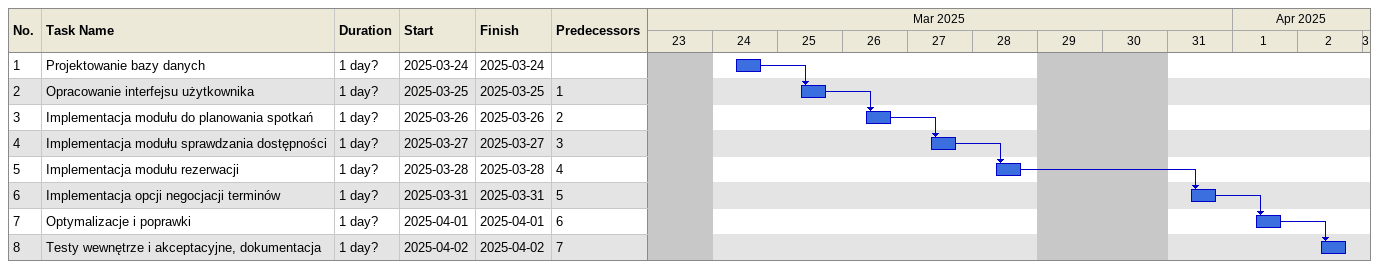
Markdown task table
| ID | Task | Duration | Start | Finish | Predecessors |
|---|---|---|---|---|---|
| 1 | Projektowanie bazy danych | 1d? | 2025-03-24 | 2025-03-24 |  |
| 2 | Opracowanie interfejsu użytkownika | 1d? | 2025-03-25 | 2025-03-25 | 1 |
| 3 | Implementacja modułu do planowania spotkań | 1d? | 2025-03-26 | 2025-03-26 | 2 |
| 4 | Implementacja modułu sprawdzania dostępności | 1d? | 2025-03-27 | 2025-03-27 | 3 |
| 5 | Implementacja modułu rezerwacji | 1d? | 2025-03-28 | 2025-03-28 | 4 |
| 6 | Implementacja opcji negocjacji terminów | 1d? | 2025-03-31 | 2025-03-31 | 5 |
| 7 | Optymalizacje i poprawki | 1d? | 2025-04-01 | 2025-04-01 | 6 |
| 8 | Testy wewnętrze i akceptacyjne, dokumentacja | 1d? | 2025-04-02 | 2025-04-02 | 7 |
